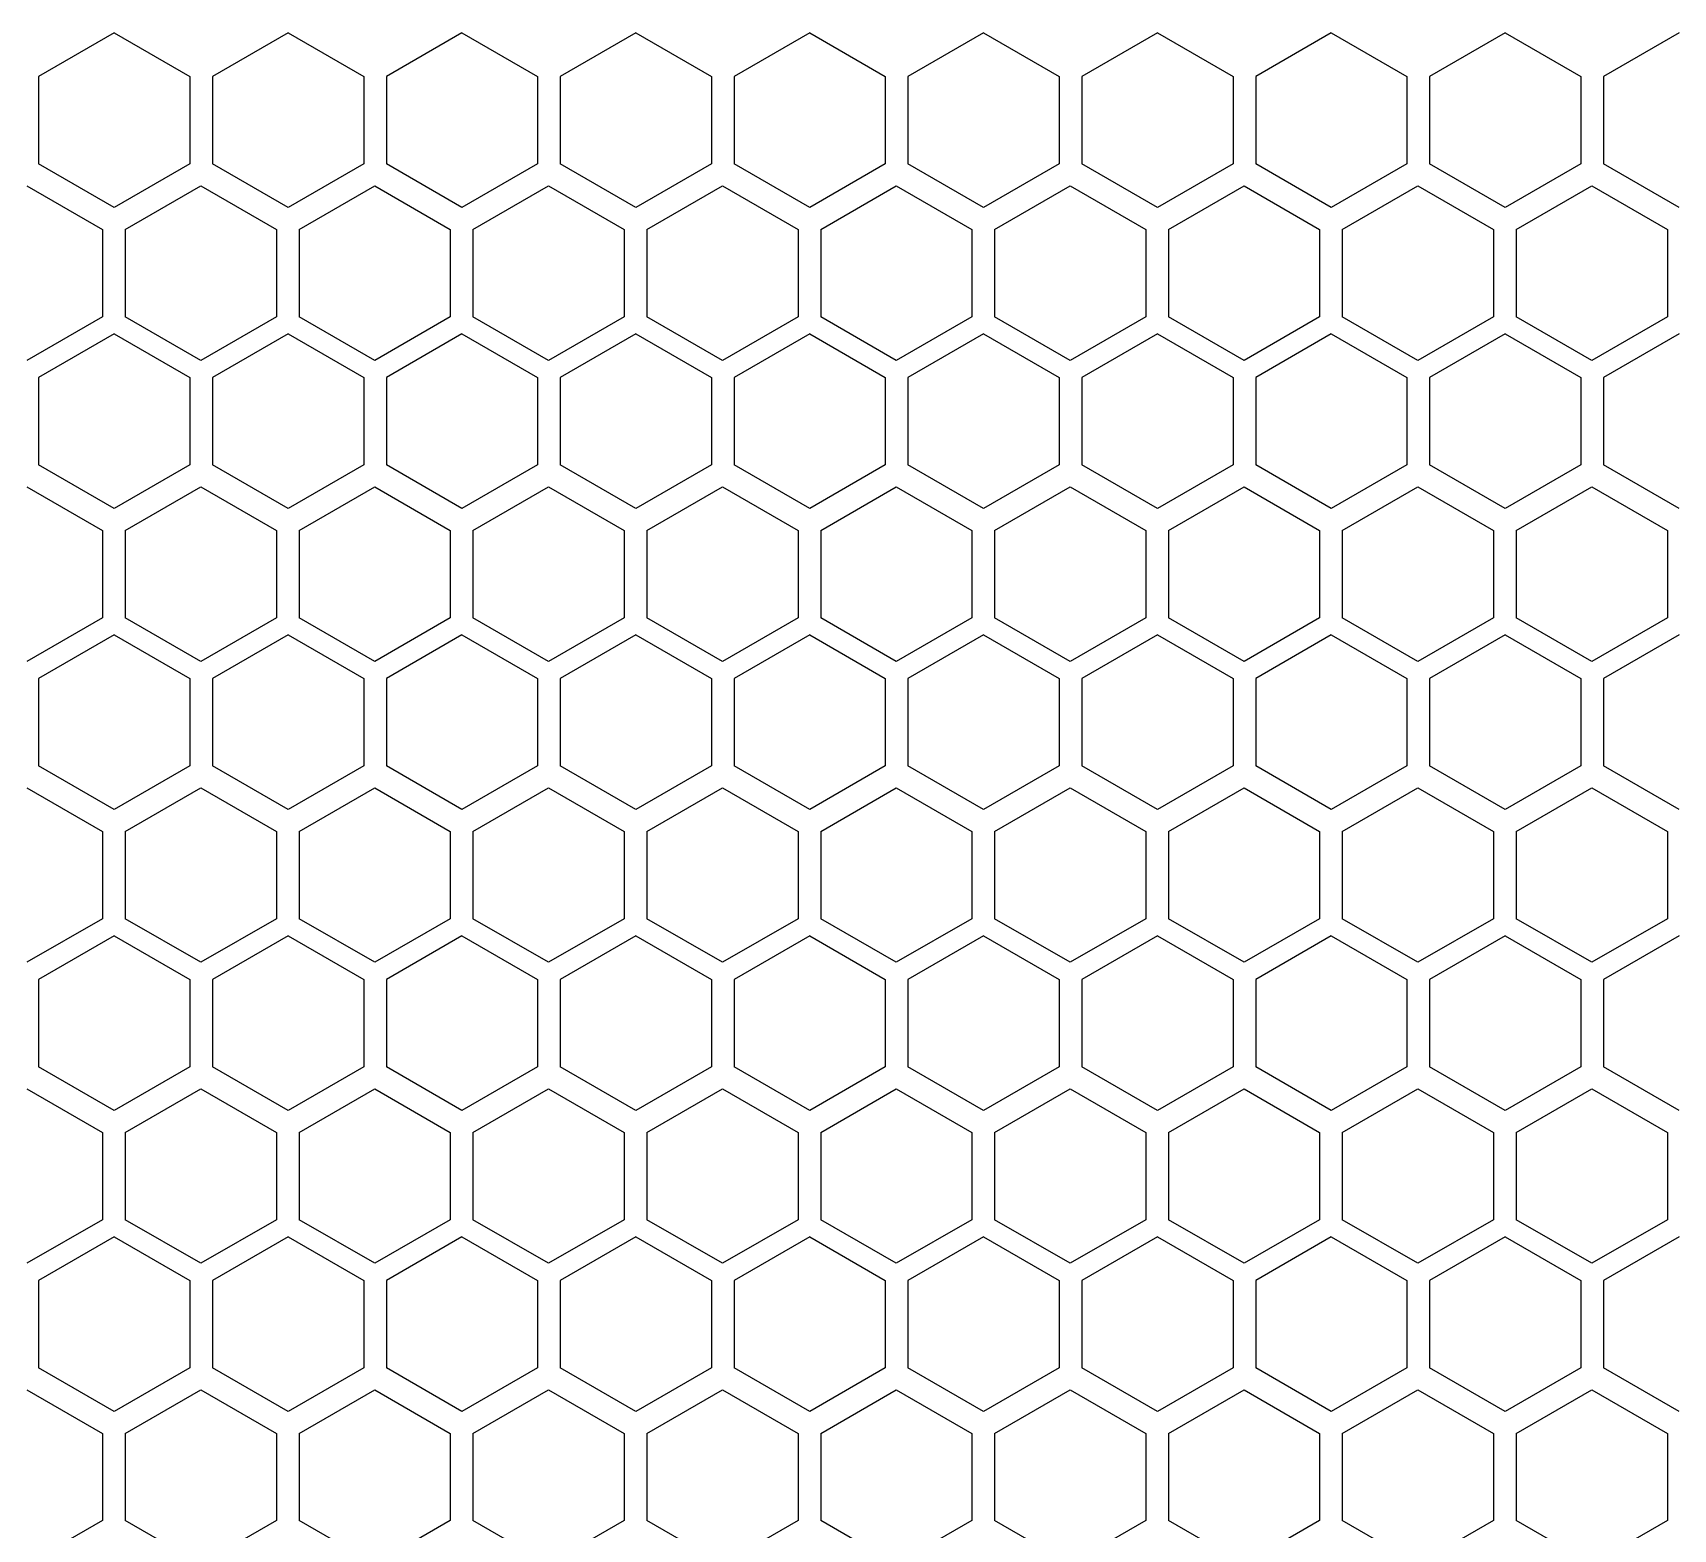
# Model space of a CAD drawing. Header units: millimetres. Extents: x 55614 to 110757, y -66981 to -47484.
# Drawn here: x 64347.7 to 64434.5, y -50290.4 to -50211.2 of the extents above; entities that cross this region are included whole.
import ezdxf

# ---------------------------------------------------------------- set-up
doc = ezdxf.new("R2010")
doc.units = ezdxf.units.MM
doc.layers.add('4215-0412-2_0', color=7, linetype='Continuous')
doc.layers.add('THICK', color=7, linetype='Continuous', lineweight=0)

# ---------------------------------------------------------------- blocks, each defined once
blk = doc.blocks.new('2-1725')
at = {"layer": '4215-0412-2_0', "color": 7, "linetype": 'Continuous'}
for p, q in [((-16734.777, -71637.266), (-16738.778, -71639.576)), ((-16734.777, -71637.266), (-16730.776, -71639.576)), ((-16725.577, -71637.266), (-16729.578, -71639.576)), ((-16725.577, -71637.266), (-16721.576, -71639.576)), ((-16716.377, -71637.266), (-16720.378, -71639.576)), ((-16716.377, -71637.266), (-16712.376, -71639.576)), ((-16707.177, -71637.266), (-16711.178, -71639.576)), ((-16707.177, -71637.266), (-16703.176, -71639.576)), ((-16697.977, -71637.266), (-16701.978, -71639.576)), ((-16697.977, -71637.266), (-16693.976, -71639.576)), ((-16688.777, -71637.266), (-16692.778, -71639.576)), ((-16688.777, -71637.266), (-16684.776, -71639.576)), ((-16679.577, -71637.266), (-16683.578, -71639.576)), ((-16679.577, -71637.266), (-16675.576, -71639.576)), ((-16670.377, -71637.266), (-16674.378, -71639.576)), ((-16670.377, -71637.266), (-16666.376, -71639.576)), ((-16661.177, -71637.266), (-16665.178, -71639.576)), ((-16661.177, -71637.266), (-16657.176, -71639.576)), ((-16651.977, -71637.266), (-16655.978, -71639.576)), ((-16738.778, -71639.576), (-16738.778, -71644.196)), ((-16730.776, -71639.576), (-16730.776, -71644.196)), ((-16729.578, -71639.576), (-16729.578, -71644.196)), ((-16721.576, -71639.576), (-16721.576, -71644.196)), ((-16720.378, -71639.576), (-16720.378, -71644.196)), ((-16712.376, -71639.576), (-16712.376, -71644.196)), ((-16711.178, -71639.576), (-16711.178, -71644.196)), ((-16703.176, -71639.576), (-16703.176, -71644.196)), ((-16701.978, -71639.576), (-16701.978, -71644.196)), ((-16693.976, -71639.576), (-16693.976, -71644.196)), ((-16692.778, -71639.576), (-16692.778, -71644.196)), ((-16684.776, -71639.576), (-16684.776, -71644.196)), ((-16683.578, -71639.576), (-16683.578, -71644.196)), ((-16675.576, -71639.576), (-16675.576, -71644.196)), ((-16674.378, -71639.576), (-16674.378, -71644.196)), ((-16666.376, -71639.576), (-16666.376, -71644.196)), ((-16665.178, -71639.576), (-16665.178, -71644.196)), ((-16657.176, -71639.576), (-16657.176, -71644.196)), ((-16655.978, -71639.576), (-16655.978, -71644.196)), ((-16734.777, -71646.506), (-16738.778, -71644.196)), ((-16730.776, -71644.196), (-16734.777, -71646.506)), ((-16725.577, -71646.506), (-16729.578, -71644.196)), ((-16721.576, -71644.196), (-16725.577, -71646.506)), ((-16716.377, -71646.506), (-16720.378, -71644.196)), ((-16712.376, -71644.196), (-16716.377, -71646.506)), ((-16707.177, -71646.506), (-16711.178, -71644.196)), ((-16703.176, -71644.196), (-16707.177, -71646.506)), ((-16697.977, -71646.506), (-16701.978, -71644.196)), ((-16693.976, -71644.196), (-16697.977, -71646.506)), ((-16688.777, -71646.506), (-16692.778, -71644.196)), ((-16684.776, -71644.196), (-16688.777, -71646.506)), ((-16679.577, -71646.506), (-16683.578, -71644.196)), ((-16675.576, -71644.196), (-16679.577, -71646.506)), ((-16670.377, -71646.506), (-16674.378, -71644.196)), ((-16666.376, -71644.196), (-16670.377, -71646.506)), ((-16661.177, -71646.506), (-16665.178, -71644.196)), ((-16657.176, -71644.196), (-16661.177, -71646.506)), ((-16651.977, -71646.506), (-16655.978, -71644.196)), ((-16739.396, -71645.361), (-16735.395, -71647.671)), ((-16734.197, -71647.671), (-16730.196, -71645.361)), ((-16730.196, -71645.361), (-16726.195, -71647.671)), ((-16724.997, -71647.671), (-16720.996, -71645.361)), ((-16720.996, -71645.361), (-16716.995, -71647.671)), ((-16715.797, -71647.671), (-16711.796, -71645.361)), ((-16711.796, -71645.361), (-16707.795, -71647.671)), ((-16706.597, -71647.671), (-16702.596, -71645.361)), ((-16702.596, -71645.361), (-16698.595, -71647.671)), ((-16697.397, -71647.671), (-16693.396, -71645.361)), ((-16693.396, -71645.361), (-16689.395, -71647.671)), ((-16688.197, -71647.671), (-16684.196, -71645.361)), ((-16684.196, -71645.361), (-16680.195, -71647.671)), ((-16678.997, -71647.671), (-16674.996, -71645.361)), ((-16674.996, -71645.361), (-16670.995, -71647.671)), ((-16669.797, -71647.671), (-16665.796, -71645.361)), ((-16665.796, -71645.361), (-16661.795, -71647.671)), ((-16660.597, -71647.671), (-16656.596, -71645.361)), ((-16656.596, -71645.361), (-16652.595, -71647.671)), ((-16735.395, -71647.671), (-16735.395, -71652.291)), ((-16734.197, -71647.671), (-16734.197, -71652.291)), ((-16726.195, -71647.671), (-16726.195, -71652.291)), ((-16724.997, -71647.671), (-16724.997, -71652.291)), ((-16716.995, -71647.671), (-16716.995, -71652.291)), ((-16715.797, -71647.671), (-16715.797, -71652.291)), ((-16707.795, -71647.671), (-16707.795, -71652.291)), ((-16706.597, -71647.671), (-16706.597, -71652.291)), ((-16698.595, -71647.671), (-16698.595, -71652.291)), ((-16697.397, -71647.671), (-16697.397, -71652.291)), ((-16689.395, -71647.671), (-16689.395, -71652.291)), ((-16688.197, -71647.671), (-16688.197, -71652.291)), ((-16680.195, -71647.671), (-16680.195, -71652.291)), ((-16678.997, -71647.671), (-16678.997, -71652.291)), ((-16670.995, -71647.671), (-16670.995, -71652.291)), ((-16669.797, -71647.671), (-16669.797, -71652.291)), ((-16661.795, -71647.671), (-16661.795, -71652.291)), ((-16660.597, -71647.671), (-16660.597, -71652.291)), ((-16652.595, -71647.671), (-16652.595, -71652.291)), ((-16735.395, -71652.291), (-16739.396, -71654.601)), ((-16730.196, -71654.601), (-16734.197, -71652.291)), ((-16726.195, -71652.291), (-16730.196, -71654.601)), ((-16720.996, -71654.601), (-16724.997, -71652.291)), ((-16716.995, -71652.291), (-16720.996, -71654.601)), ((-16711.796, -71654.601), (-16715.797, -71652.291)), ((-16707.795, -71652.291), (-16711.796, -71654.601)), ((-16702.596, -71654.601), (-16706.597, -71652.291)), ((-16698.595, -71652.291), (-16702.596, -71654.601)), ((-16693.396, -71654.601), (-16697.397, -71652.291)), ((-16689.395, -71652.291), (-16693.396, -71654.601)), ((-16684.196, -71654.601), (-16688.197, -71652.291)), ((-16680.195, -71652.291), (-16684.196, -71654.601)), ((-16674.996, -71654.601), (-16678.997, -71652.291)), ((-16670.995, -71652.291), (-16674.996, -71654.601)), ((-16665.796, -71654.601), (-16669.797, -71652.291)), ((-16661.795, -71652.291), (-16665.796, -71654.601)), ((-16656.596, -71654.601), (-16660.597, -71652.291)), ((-16652.595, -71652.291), (-16656.596, -71654.601)), ((-16734.777, -71653.196), (-16738.778, -71655.506)), ((-16734.777, -71653.196), (-16730.776, -71655.506)), ((-16725.577, -71653.196), (-16729.578, -71655.506)), ((-16725.577, -71653.196), (-16721.576, -71655.506)), ((-16716.377, -71653.196), (-16720.378, -71655.506)), ((-16716.377, -71653.196), (-16712.376, -71655.506)), ((-16707.177, -71653.196), (-16711.178, -71655.506)), ((-16707.177, -71653.196), (-16703.176, -71655.506)), ((-16697.977, -71653.196), (-16701.978, -71655.506)), ((-16697.977, -71653.196), (-16693.976, -71655.506)), ((-16688.777, -71653.196), (-16692.778, -71655.506)), ((-16688.777, -71653.196), (-16684.776, -71655.506)), ((-16679.577, -71653.196), (-16683.578, -71655.506)), ((-16679.577, -71653.196), (-16675.576, -71655.506)), ((-16670.377, -71653.196), (-16674.378, -71655.506)), ((-16670.377, -71653.196), (-16666.376, -71655.506)), ((-16661.177, -71653.196), (-16665.178, -71655.506)), ((-16661.177, -71653.196), (-16657.176, -71655.506)), ((-16651.977, -71653.196), (-16655.978, -71655.506)), ((-16738.778, -71655.506), (-16738.778, -71660.126)), ((-16730.776, -71655.506), (-16730.776, -71660.126)), ((-16729.578, -71655.506), (-16729.578, -71660.126)), ((-16721.576, -71655.506), (-16721.576, -71660.126)), ((-16720.378, -71655.506), (-16720.378, -71660.126)), ((-16712.376, -71655.506), (-16712.376, -71660.126)), ((-16711.178, -71655.506), (-16711.178, -71660.126)), ((-16703.176, -71655.506), (-16703.176, -71660.126)), ((-16701.978, -71655.506), (-16701.978, -71660.126)), ((-16693.976, -71655.506), (-16693.976, -71660.126)), ((-16692.778, -71655.506), (-16692.778, -71660.126)), ((-16684.776, -71655.506), (-16684.776, -71660.126)), ((-16683.578, -71655.506), (-16683.578, -71660.126)), ((-16675.576, -71655.506), (-16675.576, -71660.126)), ((-16674.378, -71655.506), (-16674.378, -71660.126)), ((-16666.376, -71655.506), (-16666.376, -71660.126)), ((-16665.178, -71655.506), (-16665.178, -71660.126)), ((-16657.176, -71655.506), (-16657.176, -71660.126)), ((-16655.978, -71655.506), (-16655.978, -71660.126)), ((-16734.777, -71662.436), (-16738.778, -71660.126)), ((-16730.776, -71660.126), (-16734.777, -71662.436)), ((-16725.577, -71662.436), (-16729.578, -71660.126)), ((-16721.576, -71660.126), (-16725.577, -71662.436)), ((-16716.377, -71662.436), (-16720.378, -71660.126)), ((-16712.376, -71660.126), (-16716.377, -71662.436)), ((-16707.177, -71662.436), (-16711.178, -71660.126)), ((-16703.176, -71660.126), (-16707.177, -71662.436)), ((-16697.977, -71662.436), (-16701.978, -71660.126)), ((-16693.976, -71660.126), (-16697.977, -71662.436)), ((-16688.777, -71662.436), (-16692.778, -71660.126)), ((-16684.776, -71660.126), (-16688.777, -71662.436)), ((-16679.577, -71662.436), (-16683.578, -71660.126)), ((-16675.576, -71660.126), (-16679.577, -71662.436)), ((-16670.377, -71662.436), (-16674.378, -71660.126)), ((-16666.376, -71660.126), (-16670.377, -71662.436)), ((-16661.177, -71662.436), (-16665.178, -71660.126)), ((-16657.176, -71660.126), (-16661.177, -71662.436)), ((-16651.977, -71662.436), (-16655.978, -71660.126)), ((-16739.396, -71661.291), (-16735.395, -71663.601)), ((-16734.197, -71663.601), (-16730.196, -71661.291)), ((-16730.196, -71661.291), (-16726.195, -71663.601)), ((-16724.997, -71663.601), (-16720.996, -71661.291)), ((-16720.996, -71661.291), (-16716.995, -71663.601)), ((-16715.797, -71663.601), (-16711.796, -71661.291)), ((-16711.796, -71661.291), (-16707.795, -71663.601)), ((-16706.597, -71663.601), (-16702.596, -71661.291)), ((-16702.596, -71661.291), (-16698.595, -71663.601)), ((-16697.397, -71663.601), (-16693.396, -71661.291)), ((-16693.396, -71661.291), (-16689.395, -71663.601)), ((-16688.197, -71663.601), (-16684.196, -71661.291)), ((-16684.196, -71661.291), (-16680.195, -71663.601)), ((-16678.997, -71663.601), (-16674.996, -71661.291)), ((-16674.996, -71661.291), (-16670.995, -71663.601)), ((-16669.797, -71663.601), (-16665.796, -71661.291)), ((-16665.796, -71661.291), (-16661.795, -71663.601)), ((-16660.597, -71663.601), (-16656.596, -71661.291)), ((-16656.596, -71661.291), (-16652.595, -71663.601)), ((-16735.395, -71663.601), (-16735.395, -71668.221)), ((-16734.197, -71663.601), (-16734.197, -71668.221)), ((-16726.195, -71663.601), (-16726.195, -71668.221)), ((-16724.997, -71663.601), (-16724.997, -71668.221)), ((-16716.995, -71663.601), (-16716.995, -71668.221)), ((-16715.797, -71663.601), (-16715.797, -71668.221)), ((-16707.795, -71663.601), (-16707.795, -71668.221)), ((-16706.597, -71663.601), (-16706.597, -71668.221)), ((-16698.595, -71663.601), (-16698.595, -71668.221)), ((-16697.397, -71663.601), (-16697.397, -71668.221)), ((-16689.395, -71663.601), (-16689.395, -71668.221)), ((-16688.197, -71663.601), (-16688.197, -71668.221)), ((-16680.195, -71663.601), (-16680.195, -71668.221)), ((-16678.997, -71663.601), (-16678.997, -71668.221)), ((-16670.995, -71663.601), (-16670.995, -71668.221)), ((-16669.797, -71663.601), (-16669.797, -71668.221)), ((-16661.795, -71663.601), (-16661.795, -71668.221)), ((-16660.597, -71663.601), (-16660.597, -71668.221)), ((-16652.595, -71663.601), (-16652.595, -71668.221)), ((-16735.395, -71668.221), (-16739.396, -71670.531)), ((-16730.196, -71670.531), (-16734.197, -71668.221)), ((-16726.195, -71668.221), (-16730.196, -71670.531)), ((-16720.996, -71670.531), (-16724.997, -71668.221)), ((-16716.995, -71668.221), (-16720.996, -71670.531)), ((-16711.796, -71670.531), (-16715.797, -71668.221)), ((-16707.795, -71668.221), (-16711.796, -71670.531)), ((-16702.596, -71670.531), (-16706.597, -71668.221)), ((-16698.595, -71668.221), (-16702.596, -71670.531)), ((-16693.396, -71670.531), (-16697.397, -71668.221)), ((-16689.395, -71668.221), (-16693.396, -71670.531)), ((-16684.196, -71670.531), (-16688.197, -71668.221)), ((-16680.195, -71668.221), (-16684.196, -71670.531)), ((-16674.996, -71670.531), (-16678.997, -71668.221)), ((-16670.995, -71668.221), (-16674.996, -71670.531)), ((-16665.796, -71670.531), (-16669.797, -71668.221)), ((-16661.795, -71668.221), (-16665.796, -71670.531)), ((-16656.596, -71670.531), (-16660.597, -71668.221)), ((-16652.595, -71668.221), (-16656.596, -71670.531)), ((-16734.777, -71669.126), (-16738.778, -71671.436)), ((-16734.777, -71669.126), (-16730.776, -71671.436)), ((-16725.577, -71669.126), (-16729.578, -71671.436)), ((-16725.577, -71669.126), (-16721.576, -71671.436)), ((-16716.377, -71669.126), (-16720.378, -71671.436)), ((-16716.377, -71669.126), (-16712.376, -71671.436)), ((-16707.177, -71669.126), (-16711.178, -71671.436)), ((-16707.177, -71669.126), (-16703.176, -71671.436)), ((-16697.977, -71669.126), (-16701.978, -71671.436)), ((-16697.977, -71669.126), (-16693.976, -71671.436)), ((-16688.777, -71669.126), (-16692.778, -71671.436)), ((-16688.777, -71669.126), (-16684.776, -71671.436)), ((-16679.577, -71669.126), (-16683.578, -71671.436)), ((-16679.577, -71669.126), (-16675.576, -71671.436)), ((-16670.377, -71669.126), (-16674.378, -71671.436)), ((-16670.377, -71669.126), (-16666.376, -71671.436)), ((-16661.177, -71669.126), (-16665.178, -71671.436)), ((-16661.177, -71669.126), (-16657.176, -71671.436)), ((-16651.977, -71669.126), (-16655.978, -71671.436)), ((-16738.778, -71671.436), (-16738.778, -71676.056)), ((-16730.776, -71671.436), (-16730.776, -71676.056)), ((-16729.578, -71671.436), (-16729.578, -71676.056)), ((-16721.576, -71671.436), (-16721.576, -71676.056)), ((-16720.378, -71671.436), (-16720.378, -71676.056)), ((-16712.376, -71671.436), (-16712.376, -71676.056)), ((-16711.178, -71671.436), (-16711.178, -71676.056)), ((-16703.176, -71671.436), (-16703.176, -71676.056)), ((-16701.978, -71671.436), (-16701.978, -71676.056)), ((-16693.976, -71671.436), (-16693.976, -71676.056)), ((-16692.778, -71671.436), (-16692.778, -71676.056)), ((-16684.776, -71671.436), (-16684.776, -71676.056)), ((-16683.578, -71671.436), (-16683.578, -71676.056)), ((-16675.576, -71671.436), (-16675.576, -71676.056)), ((-16674.378, -71671.436), (-16674.378, -71676.056)), ((-16666.376, -71671.436), (-16666.376, -71676.056)), ((-16665.178, -71671.436), (-16665.178, -71676.056)), ((-16657.176, -71671.436), (-16657.176, -71676.056)), ((-16655.978, -71671.436), (-16655.978, -71676.056)), ((-16734.777, -71678.366), (-16738.778, -71676.056)), ((-16730.776, -71676.056), (-16734.777, -71678.366)), ((-16725.577, -71678.366), (-16729.578, -71676.056)), ((-16721.576, -71676.056), (-16725.577, -71678.366)), ((-16716.377, -71678.366), (-16720.378, -71676.056)), ((-16712.376, -71676.056), (-16716.377, -71678.366)), ((-16707.177, -71678.366), (-16711.178, -71676.056)), ((-16703.176, -71676.056), (-16707.177, -71678.366)), ((-16697.977, -71678.366), (-16701.978, -71676.056)), ((-16693.976, -71676.056), (-16697.977, -71678.366)), ((-16688.777, -71678.366), (-16692.778, -71676.056)), ((-16684.776, -71676.056), (-16688.777, -71678.366)), ((-16679.577, -71678.366), (-16683.578, -71676.056)), ((-16675.576, -71676.056), (-16679.577, -71678.366)), ((-16670.377, -71678.366), (-16674.378, -71676.056)), ((-16666.376, -71676.056), (-16670.377, -71678.366)), ((-16661.177, -71678.366), (-16665.178, -71676.056)), ((-16657.176, -71676.056), (-16661.177, -71678.366)), ((-16651.977, -71678.366), (-16655.978, -71676.056)), ((-16739.396, -71677.221), (-16735.395, -71679.531)), ((-16734.197, -71679.531), (-16730.196, -71677.221)), ((-16730.196, -71677.221), (-16726.195, -71679.531)), ((-16724.997, -71679.531), (-16720.996, -71677.221)), ((-16720.996, -71677.221), (-16716.995, -71679.531)), ((-16715.797, -71679.531), (-16711.796, -71677.221)), ((-16711.796, -71677.221), (-16707.795, -71679.531)), ((-16706.597, -71679.531), (-16702.596, -71677.221)), ((-16702.596, -71677.221), (-16698.595, -71679.531)), ((-16697.397, -71679.531), (-16693.396, -71677.221)), ((-16693.396, -71677.221), (-16689.395, -71679.531)), ((-16688.197, -71679.531), (-16684.196, -71677.221)), ((-16684.196, -71677.221), (-16680.195, -71679.531)), ((-16678.997, -71679.531), (-16674.996, -71677.221)), ((-16674.996, -71677.221), (-16670.995, -71679.531)), ((-16669.797, -71679.531), (-16665.796, -71677.221)), ((-16665.796, -71677.221), (-16661.795, -71679.531)), ((-16660.597, -71679.531), (-16656.596, -71677.221)), ((-16656.596, -71677.221), (-16652.595, -71679.531)), ((-16735.395, -71679.531), (-16735.395, -71684.151)), ((-16734.197, -71679.531), (-16734.197, -71684.151)), ((-16726.195, -71679.531), (-16726.195, -71684.151)), ((-16724.997, -71679.531), (-16724.997, -71684.151)), ((-16716.995, -71679.531), (-16716.995, -71684.151)), ((-16715.797, -71679.531), (-16715.797, -71684.151)), ((-16707.795, -71679.531), (-16707.795, -71684.151)), ((-16706.597, -71679.531), (-16706.597, -71684.151)), ((-16698.595, -71679.531), (-16698.595, -71684.151)), ((-16697.397, -71679.531), (-16697.397, -71684.151)), ((-16689.395, -71679.531), (-16689.395, -71684.151)), ((-16688.197, -71679.531), (-16688.197, -71684.151)), ((-16680.195, -71679.531), (-16680.195, -71684.151)), ((-16678.997, -71679.531), (-16678.997, -71684.151)), ((-16670.995, -71679.531), (-16670.995, -71684.151)), ((-16669.797, -71679.531), (-16669.797, -71684.151)), ((-16661.795, -71679.531), (-16661.795, -71684.151)), ((-16660.597, -71679.531), (-16660.597, -71684.151)), ((-16652.595, -71679.531), (-16652.595, -71684.151)), ((-16735.395, -71684.151), (-16739.396, -71686.461)), ((-16730.196, -71686.461), (-16734.197, -71684.151)), ((-16726.195, -71684.151), (-16730.196, -71686.461)), ((-16720.996, -71686.461), (-16724.997, -71684.151)), ((-16716.995, -71684.151), (-16720.996, -71686.461)), ((-16711.796, -71686.461), (-16715.797, -71684.151)), ((-16707.795, -71684.151), (-16711.796, -71686.461)), ((-16702.596, -71686.461), (-16706.597, -71684.151)), ((-16698.595, -71684.151), (-16702.596, -71686.461)), ((-16693.396, -71686.461), (-16697.397, -71684.151)), ((-16689.395, -71684.151), (-16693.396, -71686.461)), ((-16684.196, -71686.461), (-16688.197, -71684.151)), ((-16680.195, -71684.151), (-16684.196, -71686.461)), ((-16674.996, -71686.461), (-16678.997, -71684.151)), ((-16670.995, -71684.151), (-16674.996, -71686.461)), ((-16665.796, -71686.461), (-16669.797, -71684.151)), ((-16661.795, -71684.151), (-16665.796, -71686.461)), ((-16656.596, -71686.461), (-16660.597, -71684.151)), ((-16652.595, -71684.151), (-16656.596, -71686.461)), ((-16734.777, -71685.056), (-16738.778, -71687.366)), ((-16734.777, -71685.056), (-16730.776, -71687.366)), ((-16725.577, -71685.056), (-16729.578, -71687.366)), ((-16725.577, -71685.056), (-16721.576, -71687.366)), ((-16716.377, -71685.056), (-16720.378, -71687.366)), ((-16716.377, -71685.056), (-16712.376, -71687.366)), ((-16707.177, -71685.056), (-16711.178, -71687.366)), ((-16707.177, -71685.056), (-16703.176, -71687.366)), ((-16697.977, -71685.056), (-16701.978, -71687.366)), ((-16697.977, -71685.056), (-16693.976, -71687.366)), ((-16688.777, -71685.056), (-16692.778, -71687.366)), ((-16688.777, -71685.056), (-16684.776, -71687.366)), ((-16679.577, -71685.056), (-16683.578, -71687.366)), ((-16679.577, -71685.056), (-16675.576, -71687.366)), ((-16670.377, -71685.056), (-16674.378, -71687.366)), ((-16670.377, -71685.056), (-16666.376, -71687.366)), ((-16661.177, -71685.056), (-16665.178, -71687.366)), ((-16661.177, -71685.056), (-16657.176, -71687.366)), ((-16651.977, -71685.056), (-16655.978, -71687.366)), ((-16738.778, -71687.366), (-16738.778, -71691.986)), ((-16730.776, -71687.366), (-16730.776, -71691.986)), ((-16729.578, -71687.366), (-16729.578, -71691.986)), ((-16721.576, -71687.366), (-16721.576, -71691.986)), ((-16720.378, -71687.366), (-16720.378, -71691.986)), ((-16712.376, -71687.366), (-16712.376, -71691.986)), ((-16711.178, -71687.366), (-16711.178, -71691.986)), ((-16703.176, -71687.366), (-16703.176, -71691.986)), ((-16701.978, -71687.366), (-16701.978, -71691.986)), ((-16693.976, -71687.366), (-16693.976, -71691.986)), ((-16692.778, -71687.366), (-16692.778, -71691.986)), ((-16684.776, -71687.366), (-16684.776, -71691.986)), ((-16683.578, -71687.366), (-16683.578, -71691.986)), ((-16675.576, -71687.366), (-16675.576, -71691.986)), ((-16674.378, -71687.366), (-16674.378, -71691.986)), ((-16666.376, -71687.366), (-16666.376, -71691.986)), ((-16665.178, -71687.366), (-16665.178, -71691.986)), ((-16657.176, -71687.366), (-16657.176, -71691.986)), ((-16655.978, -71687.366), (-16655.978, -71691.986)), ((-16734.777, -71694.296), (-16738.778, -71691.986)), ((-16730.776, -71691.986), (-16734.777, -71694.296)), ((-16725.577, -71694.296), (-16729.578, -71691.986)), ((-16721.576, -71691.986), (-16725.577, -71694.296)), ((-16716.377, -71694.296), (-16720.378, -71691.986)), ((-16712.376, -71691.986), (-16716.377, -71694.296)), ((-16707.177, -71694.296), (-16711.178, -71691.986)), ((-16703.176, -71691.986), (-16707.177, -71694.296)), ((-16697.977, -71694.296), (-16701.978, -71691.986)), ((-16693.976, -71691.986), (-16697.977, -71694.296)), ((-16688.777, -71694.296), (-16692.778, -71691.986)), ((-16684.776, -71691.986), (-16688.777, -71694.296)), ((-16679.577, -71694.296), (-16683.578, -71691.986)), ((-16675.576, -71691.986), (-16679.577, -71694.296)), ((-16670.377, -71694.296), (-16674.378, -71691.986)), ((-16666.376, -71691.986), (-16670.377, -71694.296)), ((-16661.177, -71694.296), (-16665.178, -71691.986)), ((-16657.176, -71691.986), (-16661.177, -71694.296)), ((-16651.977, -71694.296), (-16655.978, -71691.986)), ((-16739.396, -71693.151), (-16735.395, -71695.461)), ((-16734.197, -71695.461), (-16730.196, -71693.151)), ((-16730.196, -71693.151), (-16726.195, -71695.461)), ((-16724.997, -71695.461), (-16720.996, -71693.151)), ((-16720.996, -71693.151), (-16716.995, -71695.461)), ((-16715.797, -71695.461), (-16711.796, -71693.151)), ((-16711.796, -71693.151), (-16707.795, -71695.461)), ((-16706.597, -71695.461), (-16702.596, -71693.151)), ((-16702.596, -71693.151), (-16698.595, -71695.461)), ((-16697.397, -71695.461), (-16693.396, -71693.151)), ((-16693.396, -71693.151), (-16689.395, -71695.461)), ((-16688.197, -71695.461), (-16684.196, -71693.151)), ((-16684.196, -71693.151), (-16680.195, -71695.461)), ((-16678.997, -71695.461), (-16674.996, -71693.151)), ((-16674.996, -71693.151), (-16670.995, -71695.461)), ((-16669.797, -71695.461), (-16665.796, -71693.151)), ((-16665.796, -71693.151), (-16661.795, -71695.461)), ((-16660.597, -71695.461), (-16656.596, -71693.151)), ((-16656.596, -71693.151), (-16652.595, -71695.461)), ((-16735.395, -71695.461), (-16735.395, -71700.081)), ((-16734.197, -71695.461), (-16734.197, -71700.081)), ((-16726.195, -71695.461), (-16726.195, -71700.081)), ((-16724.997, -71695.461), (-16724.997, -71700.081)), ((-16716.995, -71695.461), (-16716.995, -71700.081)), ((-16715.797, -71695.461), (-16715.797, -71700.081)), ((-16707.795, -71695.461), (-16707.795, -71700.081)), ((-16706.597, -71695.461), (-16706.597, -71700.081)), ((-16698.595, -71695.461), (-16698.595, -71700.081)), ((-16697.397, -71695.461), (-16697.397, -71700.081)), ((-16689.395, -71695.461), (-16689.395, -71700.081)), ((-16688.197, -71695.461), (-16688.197, -71700.081)), ((-16680.195, -71695.461), (-16680.195, -71700.081)), ((-16678.997, -71695.461), (-16678.997, -71700.081)), ((-16670.995, -71695.461), (-16670.995, -71700.081)), ((-16669.797, -71695.461), (-16669.797, -71700.081)), ((-16661.795, -71695.461), (-16661.795, -71700.081)), ((-16660.597, -71695.461), (-16660.597, -71700.081)), ((-16652.595, -71695.461), (-16652.595, -71700.081)), ((-16735.395, -71700.081), (-16739.396, -71702.391)), ((-16730.196, -71702.391), (-16734.197, -71700.081)), ((-16726.195, -71700.081), (-16730.196, -71702.391)), ((-16720.996, -71702.391), (-16724.997, -71700.081)), ((-16716.995, -71700.081), (-16720.996, -71702.391)), ((-16711.796, -71702.391), (-16715.797, -71700.081)), ((-16707.795, -71700.081), (-16711.796, -71702.391)), ((-16702.596, -71702.391), (-16706.597, -71700.081)), ((-16698.595, -71700.081), (-16702.596, -71702.391)), ((-16693.396, -71702.391), (-16697.397, -71700.081)), ((-16689.395, -71700.081), (-16693.396, -71702.391)), ((-16684.196, -71702.391), (-16688.197, -71700.081)), ((-16680.195, -71700.081), (-16684.196, -71702.391)), ((-16674.996, -71702.391), (-16678.997, -71700.081)), ((-16670.995, -71700.081), (-16674.996, -71702.391)), ((-16665.796, -71702.391), (-16669.797, -71700.081)), ((-16661.795, -71700.081), (-16665.796, -71702.391)), ((-16656.596, -71702.391), (-16660.597, -71700.081)), ((-16652.595, -71700.081), (-16656.596, -71702.391)), ((-16734.777, -71700.986), (-16738.778, -71703.296)), ((-16734.777, -71700.986), (-16730.776, -71703.296)), ((-16725.577, -71700.986), (-16729.578, -71703.296)), ((-16725.577, -71700.986), (-16721.576, -71703.296)), ((-16716.377, -71700.986), (-16720.378, -71703.296)), ((-16716.377, -71700.986), (-16712.376, -71703.296)), ((-16707.177, -71700.986), (-16711.178, -71703.296)), ((-16707.177, -71700.986), (-16703.176, -71703.296)), ((-16697.977, -71700.986), (-16701.978, -71703.296)), ((-16697.977, -71700.986), (-16693.976, -71703.296)), ((-16688.777, -71700.986), (-16692.778, -71703.296)), ((-16688.777, -71700.986), (-16684.776, -71703.296)), ((-16679.577, -71700.986), (-16683.578, -71703.296)), ((-16679.577, -71700.986), (-16675.576, -71703.296)), ((-16670.377, -71700.986), (-16674.378, -71703.296)), ((-16670.377, -71700.986), (-16666.376, -71703.296)), ((-16661.177, -71700.986), (-16665.178, -71703.296)), ((-16661.177, -71700.986), (-16657.176, -71703.296)), ((-16651.977, -71700.986), (-16655.978, -71703.296)), ((-16738.778, -71703.296), (-16738.778, -71707.916)), ((-16730.776, -71703.296), (-16730.776, -71707.916)), ((-16729.578, -71703.296), (-16729.578, -71707.916)), ((-16721.576, -71703.296), (-16721.576, -71707.916)), ((-16720.378, -71703.296), (-16720.378, -71707.916)), ((-16712.376, -71703.296), (-16712.376, -71707.916)), ((-16711.178, -71703.296), (-16711.178, -71707.916)), ((-16703.176, -71703.296), (-16703.176, -71707.916)), ((-16701.978, -71703.296), (-16701.978, -71707.916)), ((-16693.976, -71703.296), (-16693.976, -71707.916)), ((-16692.778, -71703.296), (-16692.778, -71707.916)), ((-16684.776, -71703.296), (-16684.776, -71707.916)), ((-16683.578, -71703.296), (-16683.578, -71707.916)), ((-16675.576, -71703.296), (-16675.576, -71707.916)), ((-16674.378, -71703.296), (-16674.378, -71707.916)), ((-16666.376, -71703.296), (-16666.376, -71707.916)), ((-16665.178, -71703.296), (-16665.178, -71707.916)), ((-16657.176, -71703.296), (-16657.176, -71707.916)), ((-16655.978, -71703.296), (-16655.978, -71707.916)), ((-16734.777, -71710.226), (-16738.778, -71707.916)), ((-16730.776, -71707.916), (-16734.777, -71710.226)), ((-16725.577, -71710.226), (-16729.578, -71707.916)), ((-16721.576, -71707.916), (-16725.577, -71710.226)), ((-16716.377, -71710.226), (-16720.378, -71707.916)), ((-16712.376, -71707.916), (-16716.377, -71710.226)), ((-16707.177, -71710.226), (-16711.178, -71707.916)), ((-16703.176, -71707.916), (-16707.177, -71710.226)), ((-16697.977, -71710.226), (-16701.978, -71707.916)), ((-16693.976, -71707.916), (-16697.977, -71710.226)), ((-16688.777, -71710.226), (-16692.778, -71707.916)), ((-16684.776, -71707.916), (-16688.777, -71710.226)), ((-16679.577, -71710.226), (-16683.578, -71707.916)), ((-16675.576, -71707.916), (-16679.577, -71710.226)), ((-16670.377, -71710.226), (-16674.378, -71707.916)), ((-16666.376, -71707.916), (-16670.377, -71710.226)), ((-16661.177, -71710.226), (-16665.178, -71707.916)), ((-16657.176, -71707.916), (-16661.177, -71710.226)), ((-16651.977, -71710.226), (-16655.978, -71707.916)), ((-16739.396, -71709.081), (-16735.395, -71711.391)), ((-16734.197, -71711.391), (-16730.196, -71709.081)), ((-16730.196, -71709.081), (-16726.195, -71711.391)), ((-16724.997, -71711.391), (-16720.996, -71709.081)), ((-16720.996, -71709.081), (-16716.995, -71711.391)), ((-16715.797, -71711.391), (-16711.796, -71709.081)), ((-16711.796, -71709.081), (-16707.795, -71711.391)), ((-16706.597, -71711.391), (-16702.596, -71709.081)), ((-16702.596, -71709.081), (-16698.595, -71711.391)), ((-16697.397, -71711.391), (-16693.396, -71709.081)), ((-16693.396, -71709.081), (-16689.395, -71711.391)), ((-16688.197, -71711.391), (-16684.196, -71709.081)), ((-16684.196, -71709.081), (-16680.195, -71711.391)), ((-16678.997, -71711.391), (-16674.996, -71709.081)), ((-16674.996, -71709.081), (-16670.995, -71711.391)), ((-16669.797, -71711.391), (-16665.796, -71709.081)), ((-16665.796, -71709.081), (-16661.795, -71711.391)), ((-16660.597, -71711.391), (-16656.596, -71709.081)), ((-16656.596, -71709.081), (-16652.595, -71711.391)), ((-16735.395, -71711.391), (-16735.395, -71716.011)), ((-16734.197, -71711.391), (-16734.197, -71716.011)), ((-16726.195, -71711.391), (-16726.195, -71716.011)), ((-16724.997, -71711.391), (-16724.997, -71716.011)), ((-16716.995, -71711.391), (-16716.995, -71716.011)), ((-16715.797, -71711.391), (-16715.797, -71716.011)), ((-16707.795, -71711.391), (-16707.795, -71716.011)), ((-16706.597, -71711.391), (-16706.597, -71716.011)), ((-16698.595, -71711.391), (-16698.595, -71716.011)), ((-16697.397, -71711.391), (-16697.397, -71716.011)), ((-16689.395, -71711.391), (-16689.395, -71716.011)), ((-16688.197, -71711.391), (-16688.197, -71716.011)), ((-16680.195, -71711.391), (-16680.195, -71716.011)), ((-16678.997, -71711.391), (-16678.997, -71716.011)), ((-16670.995, -71711.391), (-16670.995, -71716.011)), ((-16669.797, -71711.391), (-16669.797, -71716.011)), ((-16661.795, -71711.391), (-16661.795, -71716.011)), ((-16660.597, -71711.391), (-16660.597, -71716.011)), ((-16652.595, -71711.391), (-16652.595, -71716.011)), ((-16735.395, -71716.011), (-16739.396, -71718.321)), ((-16730.196, -71718.321), (-16734.197, -71716.011)), ((-16726.195, -71716.011), (-16730.196, -71718.321)), ((-16720.996, -71718.321), (-16724.997, -71716.011)), ((-16716.995, -71716.011), (-16720.996, -71718.321)), ((-16711.796, -71718.321), (-16715.797, -71716.011)), ((-16707.795, -71716.011), (-16711.796, -71718.321)), ((-16702.596, -71718.321), (-16706.597, -71716.011)), ((-16698.595, -71716.011), (-16702.596, -71718.321)), ((-16693.396, -71718.321), (-16697.397, -71716.011)), ((-16689.395, -71716.011), (-16693.396, -71718.321)), ((-16684.196, -71718.321), (-16688.197, -71716.011)), ((-16680.195, -71716.011), (-16684.196, -71718.321)), ((-16674.996, -71718.321), (-16678.997, -71716.011)), ((-16670.995, -71716.011), (-16674.996, -71718.321)), ((-16665.796, -71718.321), (-16669.797, -71716.011)), ((-16661.795, -71716.011), (-16665.796, -71718.321)), ((-16656.596, -71718.321), (-16660.597, -71716.011)), ((-16652.595, -71716.011), (-16656.596, -71718.321))]:
    blk.add_line(p, q, dxfattribs=at)

msp = doc.modelspace()

# ---------------------------------------------------------------- block references
at = {"layer": 'THICK', "lineweight": -3}
msp.add_blockref('2-1725', (81086.76, 21426.09), dxfattribs=at)

doc.saveas('drawing.dxf')
